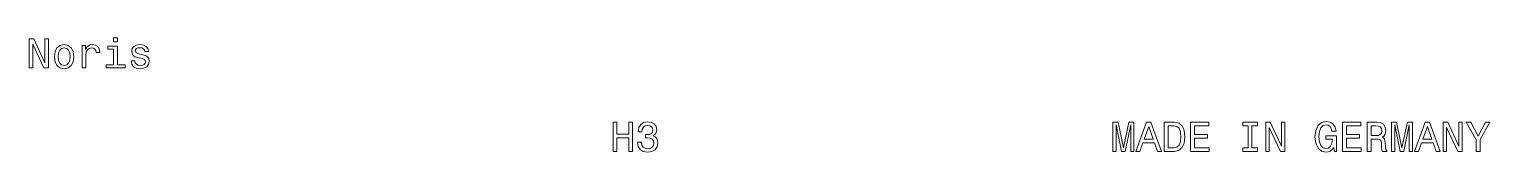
# Model space of a CAD drawing. Extents: x 180 to 355, y 165 to 179.
import ezdxf

# ---------------------------------------------------------------- set-up
doc = ezdxf.new("R2010")
doc.units = 0

msp = doc.modelspace()

# ---------------------------------------------------------------- linework, layer by layer
at = {"color": 7, "lineweight": 13}
for points in [[(180.37, 175.14), (180.79, 175.14), (180.79, 178.01), (182.13, 175.14), (182.67, 175.14), (182.67, 178.64), (182.24, 178.64), (182.24, 175.77), (180.92, 178.64), (180.37, 178.64)], [(190.95, 178.76), (190.48, 178.76), (190.48, 178.26), (190.95, 178.26)], [(183.38, 176.49), (183.46, 175.88), (183.69, 175.43), (184.06, 175.14), (184.55, 175.05), (185.04, 175.14), (185.41, 175.42), (185.64, 175.87), (185.73, 176.49), (185.64, 177.11), (185.41, 177.57), (185.04, 177.85), (184.55, 177.95), (184.06, 177.85), (183.69, 177.56), (183.46, 177.11)], [(183.83, 176.5), (183.88, 176.95), (184.02, 177.28), (184.25, 177.48), (184.55, 177.55), (184.86, 177.48), (185.08, 177.29), (185.22, 176.95), (185.28, 176.5), (185.22, 176.04), (185.08, 175.71), (184.86, 175.51), (184.55, 175.44), (184.25, 175.51), (184.02, 175.71), (183.88, 176.04)], [(186.71, 175.14), (187.16, 175.14), (187.16, 176.69), (187.2, 177.06), (187.34, 177.33), (187.56, 177.49), (187.86, 177.55), (188.08, 177.51), (188.25, 177.41), (188.35, 177.24), (188.38, 177.01), (188.83, 177.01), (188.77, 177.42), (188.6, 177.71), (188.33, 177.89), (187.95, 177.95), (187.69, 177.91), (187.47, 177.81), (187.27, 177.63), (187.12, 177.4), (187.12, 177.85), (186.71, 177.85)], [(190.94, 175.52), (190.94, 177.76), (189.8, 177.76), (189.8, 177.38), (190.49, 177.38), (190.49, 175.52), (189.59, 175.52), (189.59, 175.14), (191.86, 175.14), (191.86, 175.52)], [(193.94, 176.72), (193.52, 176.82), (193.2, 176.94), (193.09, 177.18), (193.12, 177.34), (193.23, 177.46), (193.4, 177.54), (193.65, 177.57), (193.88, 177.54), (194.07, 177.45), (194.19, 177.31), (194.24, 177.13), (194.68, 177.13), (194.68, 177.14), (194.6, 177.47), (194.39, 177.73), (194.07, 177.89), (193.65, 177.95), (193.22, 177.89), (192.91, 177.72), (192.71, 177.47), (192.65, 177.16), (192.69, 176.86), (192.84, 176.65), (193.07, 176.49), (193.4, 176.39), (193.9, 176.27), (194.2, 176.14), (194.28, 176.04), (194.31, 175.89), (194.27, 175.7), (194.15, 175.56), (193.95, 175.47), (193.69, 175.44), (193.41, 175.47), (193.21, 175.58), (193.07, 175.75), (193.02, 175.99), (192.59, 175.99), (192.66, 175.58), (192.87, 175.29), (193.19, 175.11), (193.65, 175.05), (194.12, 175.11), (194.47, 175.29), (194.68, 175.57), (194.76, 175.94), (194.7, 176.26), (194.54, 176.47), (194.29, 176.62)], [(250.35, 165.14), (250.82, 165.14), (250.82, 166.79), (252.22, 166.79), (252.22, 165.14), (252.68, 165.14), (252.68, 168.64), (252.22, 168.64), (252.22, 167.22), (250.82, 167.22), (250.82, 168.64), (250.35, 168.64)], [(253.28, 166.24), (253.28, 166.21), (253.36, 165.72), (253.6, 165.36), (253.97, 165.13), (254.47, 165.04), (254.99, 165.13), (255.39, 165.35), (255.64, 165.7), (255.73, 166.16), (255.69, 166.45), (255.58, 166.7), (255.4, 166.88), (255.15, 167.02), (255.48, 167.29), (255.6, 167.73), (255.52, 168.12), (255.31, 168.42), (254.95, 168.6), (254.47, 168.67), (254.01, 168.59), (253.67, 168.37), (253.44, 168.01), (253.36, 167.54), (253.36, 167.51), (253.81, 167.51), (253.85, 167.83), (253.98, 168.06), (254.2, 168.2), (254.49, 168.26), (254.76, 168.21), (254.95, 168.11), (255.06, 167.94), (255.11, 167.71), (255.06, 167.46), (254.94, 167.29), (254.73, 167.19), (254.44, 167.16), (254.25, 167.17), (254.25, 166.77), (254.49, 166.78), (254.81, 166.73), (255.05, 166.61), (255.19, 166.41), (255.24, 166.16), (255.18, 165.86), (255.04, 165.65), (254.81, 165.51), (254.5, 165.47), (254.18, 165.52), (253.95, 165.67), (253.8, 165.91), (253.75, 166.24)], [(310.26, 165.14), (310.65, 165.14), (310.65, 168.32), (311.3, 165.14), (311.73, 165.14), (312.39, 168.32), (312.39, 165.14), (312.78, 165.14), (312.78, 168.64), (312.16, 168.64), (311.52, 165.56), (310.88, 168.64), (310.26, 168.64)], [(313.02, 165.14), (313.48, 165.14), (313.85, 166.17), (315.25, 166.17), (315.62, 165.14), (316.09, 165.14), (314.81, 168.65), (314.3, 168.65)], [(314.01, 166.6), (314.55, 168.14), (315.09, 166.6)], [(317.59, 168.64), (316.42, 168.64), (316.42, 165.14), (317.59, 165.14), (318.13, 165.25), (318.54, 165.59), (318.8, 166.14), (318.89, 166.89), (318.81, 167.66), (318.7, 167.96), (318.56, 168.2), (318.15, 168.53), (317.89, 168.61)], [(317.55, 168.22), (317.93, 168.15), (318.2, 167.92), (318.35, 167.5), (318.4, 166.89), (318.35, 166.3), (318.19, 165.89), (317.92, 165.64), (317.55, 165.56), (316.89, 165.56), (316.89, 168.22)], [(319.57, 165.14), (321.79, 165.14), (321.79, 165.57), (320.03, 165.57), (320.03, 166.75), (321.59, 166.75), (321.59, 167.17), (320.03, 167.17), (320.03, 168.22), (321.75, 168.22), (321.75, 168.64), (319.57, 168.64)], [(326.47, 165.57), (325.82, 165.57), (325.82, 165.14), (327.58, 165.14), (327.58, 165.57), (326.93, 165.57), (326.93, 168.22), (327.58, 168.22), (327.58, 168.64), (325.82, 168.64), (325.82, 168.22), (326.47, 168.22)], [(328.58, 165.14), (329, 165.14), (329, 168.01), (330.34, 165.14), (330.88, 165.14), (330.88, 168.64), (330.46, 168.64), (330.46, 165.77), (329.13, 168.64), (328.58, 168.64)], [(336.73, 165.61), (336.81, 165.14), (337.07, 165.14), (337.07, 167.03), (335.79, 167.03), (335.79, 166.61), (336.58, 166.61), (336.58, 166.58), (336.52, 166.11), (336.36, 165.77), (336.11, 165.55), (335.8, 165.48), (335.46, 165.57), (335.19, 165.84), (335.02, 166.29), (334.96, 166.91), (335.01, 167.52), (335.19, 167.97), (335.46, 168.24), (335.83, 168.34), (336.08, 168.29), (336.29, 168.14), (336.44, 167.91), (336.52, 167.59), (337.02, 167.59), (336.89, 168.07), (336.64, 168.44), (336.3, 168.66), (335.86, 168.74), (335.28, 168.61), (334.85, 168.24), (334.57, 167.66), (334.47, 166.89), (334.57, 166.12), (334.85, 165.54), (335.26, 165.17), (335.77, 165.05), (336.06, 165.09), (336.32, 165.19), (336.54, 165.37)], [(337.78, 165.14), (340, 165.14), (340, 165.57), (338.25, 165.57), (338.25, 166.75), (339.81, 166.75), (339.81, 167.17), (338.25, 167.17), (338.25, 168.22), (339.96, 168.22), (339.96, 168.64), (337.78, 168.64)], [(340.75, 165.14), (341.22, 165.14), (341.22, 166.62), (341.7, 166.62), (342.05, 166.61), (342.28, 166.54), (342.4, 166.37), (342.45, 166.07), (342.47, 165.62), (342.5, 165.32), (342.56, 165.14), (343.09, 165.14), (343.09, 165.24), (342.98, 165.38), (342.94, 165.64), (342.9, 166.21), (342.82, 166.63), (342.7, 166.76), (342.52, 166.85), (342.72, 166.98), (342.86, 167.16), (342.95, 167.38), (342.98, 167.64), (342.91, 168.07), (342.71, 168.39), (342.38, 168.58), (341.92, 168.64), (340.75, 168.64)], [(341.79, 168.21), (342.1, 168.18), (342.32, 168.09), (342.45, 167.91), (342.5, 167.63), (342.45, 167.34), (342.31, 167.17), (342.08, 167.07), (341.76, 167.05), (341.22, 167.05), (341.22, 168.21)], [(343.65, 165.14), (344.04, 165.14), (344.04, 168.32), (344.7, 165.14), (345.13, 165.14), (345.78, 168.32), (345.78, 165.14), (346.18, 165.14), (346.18, 168.64), (345.56, 168.64), (344.91, 165.56), (344.27, 168.64), (343.65, 168.64)], [(346.42, 165.14), (346.88, 165.14), (347.25, 166.17), (348.65, 166.17), (349.01, 165.14), (349.49, 165.14), (348.21, 168.65), (347.69, 168.65)], [(347.41, 166.6), (347.95, 168.14), (348.49, 166.6)], [(349.84, 165.14), (350.26, 165.14), (350.26, 168.01), (351.6, 165.14), (352.14, 165.14), (352.14, 168.64), (351.71, 168.64), (351.71, 165.77), (350.39, 168.64), (349.84, 168.64)], [(354.28, 165.14), (354.28, 166.56), (355.43, 168.65), (354.91, 168.65), (354.05, 166.99), (353.18, 168.65), (352.62, 168.65), (353.82, 166.53), (353.82, 165.14)]]:
    msp.add_lwpolyline(points, close=True, dxfattribs=at)

doc.saveas('drawing.dxf')
